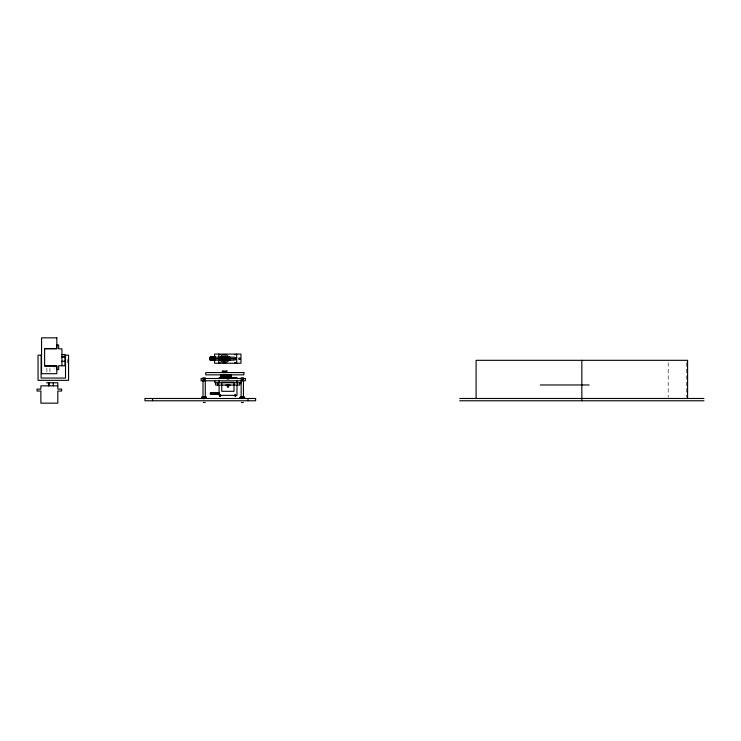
<?xml version="1.0" encoding="UTF-8"?>
<svg xmlns="http://www.w3.org/2000/svg" width="741" height="741" viewBox="0 0 741 741"><rect width="100%" height="100%" fill="white"/><g stroke="black" fill="none" stroke-linecap="round" stroke-linejoin="round"><path stroke-width="0.56" stroke-dasharray="3.71 2.78" d="M686.268 362.636L686.268 397.324M668.187 362.636L668.187 397.324M67.431 359.515L67.431 363.025M54.528 367.693L54.528 368.323M49.953 368.258L49.953 372.612M46.896 368.258L46.896 372.612"/><path stroke-width="1.11" d="M214.566 360.098L214.566 363.247L240.982 363.247L240.982 359.052C238.046 361.024 237.555 356.477 240.982 358.283L240.982 354.087L214.566 354.087L214.566 357.236M218.836 363.247L218.836 359.811M218.836 357.523L218.836 354.087M236.703 363.247L236.703 354.087M205.155 402.456L203.293 402.493M242.038 402.493L241.455 402.493M224.384 359.728C226.839 358.514 223.171 356.412 223.356 359.19M224.236 357.468L223.43 358.422M224.217 359.7L223.43 358.913M220.364 357.616C221.179 353.466 227.756 353.466 228.571 357.616M228.571 359.718C227.756 363.868 221.179 363.868 220.364 359.718M230.47 359.783L228.719 360.747L226.959 359.783A2.677 2.677 0 0 1 221.828 358.218M222.383 356.986L214.418 357.245A1.426 1.426 0 0 0 213.037 358.672A1.426 1.426 0 0 0 214.418 360.098L222.383 360.348M202.664 397.296C210.324 396.898 204.192 399.418 202.034 398.408M244.725 398.297C233.999 399.603 245.002 394.221 244.243 398.482M205.803 397.185L205.164 397.185M201.756 398.297L202.219 397.111M220.188 362.747L219.558 362.747M235.379 362.747L234.74 362.747M225.023 359.755L225.672 358.894M219.595 354.569L220.151 354.569M234.777 354.569L235.342 354.569M201.737 397.296L203.229 397.296M239.899 397.296L244.725 397.296M205.794 397.185L206.387 397.185M240.38 397.111L240.658 397.111M243.317 402.456L242.038 402.567M228.098 386.848C230.664 386.765 225.366 386.709 227.904 386.848M223.393 359.255L224.551 359.728M226.524 360.376L234.517 360.098A1.426 1.426 0 0 0 235.897 358.672A1.426 1.426 0 0 0 234.517 357.245L226.524 356.958M44.608 348.826L56.742 348.826L56.742 345.01L58.65 345.01L58.65 348.826L61.938 348.826L61.938 365.767M61.938 354.55L64.986 354.55L64.986 365.767L58.65 365.767L58.65 369.583L56.742 369.583L56.742 365.767L44.608 365.767M61.938 356.458L64.986 356.458M210.157 357.116L215.418 357.106M61.938 357.227L64.986 357.227M215.418 357.19L210.157 357.227L210.157 357.996L213.315 357.94M210.157 357.338L215.418 357.366M210.157 357.449L215.418 357.505M210.157 357.597L213.315 357.727L210.157 357.81M213.315 358.172L210.157 358.181L210.157 359.061L213.315 359.042M210.157 358.357L213.315 358.329L210.157 358.459M210.157 358.848L213.315 358.959M210.157 359.135L213.315 359.218M210.157 359.357L213.315 359.329M213.315 359.459L210.157 359.57L213.315 359.691M210.157 359.783L215.418 359.876M215.418 360.033L210.157 360.052L210.157 359.292M210.157 360.154L215.418 360.182M61.938 361.265L64.986 361.265M222.05 371.111L227.404 371.111M222.948 371.473L226.514 371.473M220.503 374.696L231.044 374.696L231.053 377.632M219.104 377.502L236.972 377.502M226.857 378.947L229.145 378.947M46.59 382.791L57.807 382.791L57.807 389.118L61.623 389.118L61.623 391.026L57.807 391.026L57.807 403.16L40.866 403.16L40.866 391.026L37.05 391.026L37.05 389.118L40.866 389.118L40.866 385.839L57.807 385.839M241.242 382.754L214.825 382.754L214.825 380.781M225.866 385.051L230.136 385.051M540.282 384.977L589.123 384.977M210.416 392.925L218.845 392.925M210.416 393.063L218.845 393.063L210.416 393.101L210.416 393.814M210.416 393.295L218.845 393.388L210.416 393.415M210.416 393.656L218.845 393.601M219.716 394.712L219.577 396.027L219.66 394.712M219.892 394.712L220.336 396.027M235.082 394.712L235.564 394.712M219.54 396.027L220.735 396.027M234.73 396.027L235.916 396.027M202.043 397.111L206.257 397.111M459.735 398.482L703.95 398.482M459.735 400.77L703.95 400.77M244.447 397.185L243.335 397.185M240.64 397.111L241.112 397.185M240.177 398.408L240.658 398.482M202.2 397.111L202.682 398.297M225.681 358.82L224.699 357.468M230.47 357.551L228.719 356.588L226.959 357.551A2.677 2.677 0 0 0 222.124 357.366M687.592 398.482L687.592 360.321L476.093 360.321L476.093 398.482M581.842 360.321L581.842 400.77M247.976 398.482L247.976 400.77M243.465 397.269L243.446 377.873L241.158 377.873L241.158 397.269M243.252 397.296L243.252 398.297M242.307 378.484L242.307 380.781M240.844 397.296L240.844 398.297M239.751 382.791L239.751 385.088L215.631 385.088L215.631 382.791M237.463 382.791L237.463 385.088M236.972 380.855L236.972 383.088M236.972 385.32L236.972 395.37L219.104 395.37L219.104 385.32M235.527 394.712L235.323 396.027M235.156 394.712L235.203 396.027M231.025 374.696L230.997 377.632M230.738 374.696L230.859 377.632M230.664 374.696L230.581 377.632M230.497 374.696L230.497 377.632M230.303 374.696L230.405 377.632M230.201 374.696L230.201 377.632M230.099 374.696L229.979 377.632M229.867 374.696L229.867 377.632M229.747 374.696L229.747 377.632M229.627 374.696L229.627 377.632M229.367 374.696L229.497 377.632M229.238 374.696L229.238 377.632M229.108 374.696L229.108 377.632M228.978 374.696L228.978 377.632M228.849 374.696L228.849 377.632M228.589 374.696L228.719 377.632M228.441 374.696L228.561 377.632M228.302 374.696L228.302 377.632M228.154 374.696L228.154 377.632M227.996 374.696L227.996 377.632M227.82 374.696L227.82 377.632M227.626 374.696L227.626 377.632M227.431 374.696L227.431 377.632M227.218 374.696L227.218 377.632M226.996 374.696L226.996 377.632M226.765 374.696L226.765 377.632M226.44 371.111L226.44 372.547L223.013 372.547L223.013 371.111M226.533 374.696L226.533 377.632M226.283 374.696L226.283 377.632M226.033 374.696L226.033 377.632M225.783 374.696L225.783 377.632M225.523 374.696L225.523 377.632M225.255 374.696L225.255 377.632M224.995 374.696L224.995 377.632M224.727 374.696L224.727 377.632M224.458 374.696L224.458 377.632M224.199 374.696L224.199 377.632M223.93 374.696L223.93 377.632M223.671 374.696L223.671 377.632M223.421 374.696L223.421 377.632M223.171 374.696L223.171 377.632M222.921 374.696L222.921 377.632M222.689 374.696L222.689 377.632M222.457 374.696L222.457 377.632M222.235 374.696L222.235 377.632M222.031 374.696L222.031 377.632M221.828 374.696L221.828 377.632M221.642 374.696L221.642 377.632M221.466 374.696L221.466 377.632M221.3 374.696L221.3 377.632M221.151 374.696L221.013 377.632M220.892 374.696L220.892 377.632M220.79 374.696L220.79 377.632M220.698 377.632L220.568 374.696L220.522 377.632M220.216 394.712L220.179 396.027M219.929 394.712L220.049 396.027M219.104 380.855L219.104 383.088M218.725 392.887L218.725 393.953M217.919 382.791L217.919 385.088M205.303 397.269L205.285 377.873L202.997 377.873L203.015 397.269M205.09 397.296L205.09 398.297M204.145 378.484L204.145 380.781M203.794 378.484L203.747 380.781M152.581 398.482L152.581 400.77M53.306 382.791L53.306 385.839M49.267 382.791L49.267 385.839M48.498 382.791L48.498 385.839M224.041 358.635L224.884 358.7L224.041 358.635M214.464 358.672L213.751 358.7L214.464 358.672M215.89 358.672L215.177 358.7L215.89 358.672M217.317 358.672L216.604 358.7L217.317 358.672M218.752 358.672L218.039 358.7L218.752 358.672M220.179 358.672L219.466 358.7L220.179 358.672M221.605 358.672L220.892 358.7L221.605 358.672M228.033 358.672L227.32 358.7L228.033 358.672M229.469 358.672L228.756 358.7L229.469 358.672M230.896 358.672L230.182 358.7L230.896 358.672M232.322 358.672L231.609 358.7L232.322 358.672M233.748 358.672L233.035 358.7L233.748 358.672M235.184 358.672L234.471 358.7L235.184 358.672M56.825 337.84L41.561 337.84L41.561 373.705L56.825 373.705L56.825 366.073L44.608 366.073L44.608 348.52L56.825 348.52L56.825 337.84M41.098 355.161L38.041 355.161L38.041 380.346L68.57 380.346L68.57 355.161L65.514 355.161L65.514 378.058L41.098 378.058L41.098 355.161M213.315 358.663L210.157 358.635L213.315 358.727M243.909 372.566L205.748 372.566L205.748 374.853L243.909 374.853L243.909 372.566M245.354 378.484L201.098 378.484L201.098 380.781L245.354 380.781L245.354 378.484M234.008 382.375L221.754 382.375L221.754 391.304L234.008 391.304L234.008 382.375M219.299 392.786L218.391 392.786L218.391 394.055L219.299 394.055L219.299 392.786M218.845 393.86L210.416 393.851L218.845 393.897M255.608 398.482L144.949 398.482L144.949 400.77L255.608 400.77L255.608 398.482M223.569 360.219A1.788 1.788 0 0 0 226.255 358.672A1.788 1.788 0 0 0 223.569 357.125A1.788 1.788 0 0 0 223.569 360.219"/></g></svg>
